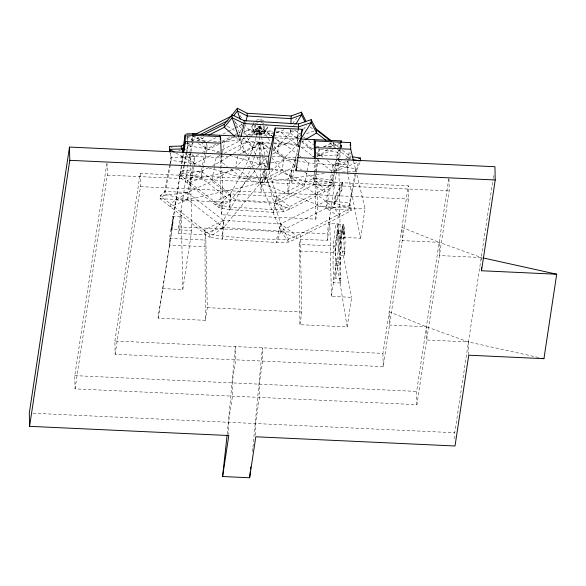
<?xml version="1.0" encoding="UTF-8"?>
<svg xmlns="http://www.w3.org/2000/svg" width="586" height="586" viewBox="0 0 586 586"><rect width="100%" height="100%" fill="white"/><g stroke="black" fill="none" stroke-linecap="round" stroke-linejoin="round"><path stroke-width="0.44" stroke-dasharray="2.93 2.2" d="M342.4 232.561L342.458 226.299L343.074 224.467L343.638 224.343C345.352 234.539 345.374 245.27 344.363 255.533L339.294 255.298L335.785 278.518L340.847 278.753C339.44 260.587 341.089 242.399 343.074 224.467M260.243 125.653L259.701 133.462L259.137 135.139L255.342 133.93L253.46 130.495L255.159 125.162L258.953 126.371L259.137 135.139L263.239 134.297L265.253 131.901L267.472 127.623L266.044 124.745M345 251.306L338.247 250.998L337.88 233.448A25.44 2.132 -87.4 0 0 335.067 229.404A25.44 2.132 -87.4 0 0 333.09 265.121L333.456 282.664L340.21 282.972C339.734 264.096 339.191 244.985 342.458 226.299M273.457 150.58L290.319 133.139L290.546 129.521M169.801 164.615L164.71 191.446L160.081 195.892L160.146 198.808L209.444 237.227L223.53 227.544L260.404 183.03L297.402 144.346L298.318 130.378M244.494 167.801L240.187 176.547L230.342 193.893L229.456 209.627L273.464 212.322L283.141 211.634L289.587 209.283L324.395 191.725L333.837 186.062L333.778 183.381L332.533 179.814L337.756 152.287L339.404 148.199M254.5 156.814L247.666 176.569L235.55 199.833L223.376 220.343L222.27 239.176L276.599 242.501L288.561 242.077L296.509 238.751L339.484 217.076L351.146 210.513L351.087 207.598L349.534 202.771L355.98 168.783L358.749 162.212M344.363 255.533L343.601 232.305L344.099 225.947M300.266 146.573L297.402 144.346L297.256 137.146L297.908 130.114M324.197 173.566L260.404 183.03L187.747 199.658L160.146 198.808L164.769 194.362L164.71 191.446L187.601 192.457L223.376 220.343L223.53 227.544L222.27 239.176L209.444 237.227L209.385 234.312L223.376 220.343L280.797 223.859L326.219 200.954L349.534 202.771L349.593 205.686L351.146 210.513L326.373 208.155L260.404 183.03L208.609 167.852M343.85 234.656L344.443 229.155M227.236 434.036L235.396 346.575L235.675 359.826L232.188 382.9L232.466 396.151L228.518 422.286L228.774 434.651M252.471 451.55L252.866 447.938M252.962 447.03L262.411 347.828L262.689 361.079L259.202 384.145L259.481 397.403L255.525 423.532L255.789 435.903M238.385 169.295L201.496 177.939L179.126 176.584L182.876 173.324L182.825 170.636L201.357 171.31L230.342 193.893L230.481 200.522L229.456 209.627L219.061 207.708L179.126 176.584L179.067 173.896L182.825 170.636L183.836 165.311M416.902 404.67L416.624 391.419L448.927 177.668L449.206 190.919L416.902 404.67L75.045 388.884L74.766 375.633L107.07 161.883M75.045 388.884L107.348 175.133L107.106 163.648M114.878 341.015L140.208 173.405L408.259 185.784L408.537 199.035L383.207 366.646L115.149 354.266L114.878 341.015L382.929 353.387L408.259 185.784M115.149 354.266L140.479 186.663L140.208 173.405M158.088 318.147L169.64 245.043L169.501 238.421L172.848 216.249L181.294 216.644L178.737 233.528L205.752 234.781L204.954 240.055L205.364 320.33L158.088 318.147L172.987 222.878L172.848 216.249M183.396 154.008L181.924 163.765L181.785 157.136L182.451 152.704M190.12 152.558L191.754 230.415L171.493 229.478L181.55 164.922M172.987 222.878L169.64 245.043L205.093 246.684M178.737 233.528L178.598 226.907L191.563 141.123M191.695 140.237L192.369 135.791M191.029 152.192L190.223 157.524L181.785 157.136M191.168 151.305L192.779 140.64L192.669 135.666M162.556 288.59L182.817 289.528L191.754 230.415M205.364 320.33L207.276 307.665L205.613 228.152M316.272 171.149L317.773 206.47L315.861 219.135L221.318 214.769L223.229 202.104L221.728 166.783M264.491 169.156L261.004 192.223L260.726 178.972L263.861 170.79M267.905 161.677L264.769 182.407L264.528 170.922M272.322 156.44L295.732 157.524L291.784 183.652L291.506 170.401L295.732 157.524L298.801 144.273M299.497 244.421L300.296 239.147L327.303 240.392L329.859 223.5L338.298 223.889L338.437 230.518L335.089 252.683L347.176 326.878L299.907 324.695L299.497 244.421L334.95 246.061L338.298 223.889M299.907 324.695L301.819 312.03L300.157 232.517M327.303 240.392L327.164 233.763L336.489 172.094M336.62 171.2L340.935 142.647M339.602 159.055L338.789 164.388L347.234 164.776L347.769 161.231M339.734 158.161L341.345 147.496L341.242 142.53M333.881 204.324L335.089 196.317L342.312 182.341L342.957 182.576L341.748 190.582L334.525 204.558L333.881 204.324L341.103 190.347L342.312 182.341M334.525 204.558L335.734 196.552L342.957 182.576M347.901 160.344L349.381 150.587M347.176 326.878L351.644 297.322L331.383 296.384L340.32 237.271L360.58 238.209L347.373 171.405L350.186 152.785M340.21 282.972L340.847 278.753M360.58 238.209L365.049 208.653L356.493 173.178M454.875 438.914L454.743 432.732L493.046 179.301M493.178 178.408L493.727 174.811M171.493 229.478L181.492 166.461M181.689 164.029L183.264 154.155M169.969 163.714L171.156 157.458L170.511 153.202M170.372 164.842L164.769 194.362L187.747 199.658L223.53 227.544L280.95 231.06L296.509 238.751L296.443 235.836L280.797 223.859L273.83 202.177L266.806 177.741L262.638 157.312M170.541 163.948L171.156 157.458L194.413 156.535L216.241 157.297L230.759 155.964M184.004 164.424L188.047 143.109L193.424 142.852L185.381 146.94M184.392 165.333L182.876 173.324L201.496 177.939L230.481 200.522L276.988 203.379L289.587 209.283L289.528 206.594L276.848 196.75L230.342 193.893L214.784 202.016L214.842 204.697L230.481 200.522L256.895 168.343M184.561 164.446L188.099 145.797L188.047 143.109M232.642 169.076L211.7 181.242L187.601 192.457L160.081 195.892L170.314 203.796L170.372 206.712L187.747 199.658L187.601 192.457L192.713 165.516M192.882 164.615L194.413 156.535L199.284 154.081M187.747 199.658L193.885 167.325M194.054 166.431L194.567 163.736L194.413 156.535L190.955 153.781M208.675 167.625L201.357 171.31L179.067 173.896L187.359 180.642L187.417 183.33L201.496 177.939L201.357 171.31L202.36 166.021M202.529 165.135L206.88 142.215L215.677 137.776M201.496 177.939L207.019 148.844L206.88 142.215M214.388 167.047L211.7 181.242L235.55 199.833L273.83 202.177L304.112 186.905L308.654 162.959L303.746 159.128M214.557 166.16L216.241 157.297L220.226 155.283M222.372 153.554L220.863 161.487L212.74 165.582M222.541 152.675L224.548 142.09L234.832 136.904M237.85 156.154L235.74 167.274L246.391 156.059M304.683 172.13L313.642 178.188L324.344 189.036L324.395 191.725L313.781 184.817L313.642 178.188L314.645 172.899M314.814 172.02L319.165 149.093L320.872 148.646M269.055 170.636L276.848 196.75L273.406 209.642L273.464 212.322L276.988 203.379L313.781 184.817L319.304 155.722L319.165 149.093L314.675 148.544M271.867 157.553C288.341 183.118 320.337 191.292 339.426 214.161L339.484 217.076L326.373 208.155L326.219 200.954L331.332 174.013M331.5 173.112L333.038 165.032L341.704 160.732M254.126 170.043L260.404 183.03L280.95 231.06L288.561 242.077L288.502 239.161L280.797 223.859L276.541 239.586L276.599 242.501L280.95 231.06L326.373 208.155L332.848 174.027M355.534 174.386L349.593 205.686L326.373 208.155M299.007 143.394L299.622 140.743M244.01 129.44L245.014 125.236M245.219 124.393L245.82 121.866M339.821 259.745L340.466 257.012M246.267 153.81L239.989 140.823L240.831 137.373M256.001 137.747L249.98 156.667L244.889 167.003M256.272 136.89L259.554 126.569L274.065 137.432M264.96 126.312L263.986 129.359L259.701 133.462L255.342 133.93L251.672 126.898L252.412 125.47M264.769 168.292L267.311 160.564M239.894 136.326L239.835 133.623L242.428 125.836M254.8 155.957L259.554 142.215L269.904 147.591M339.734 147.379L341.389 143.292L325.999 147.306M340.451 148.426L337.814 154.968L332.584 182.502L333.837 186.062L313.781 184.817L270.52 168.087M340.781 147.606L341.448 145.973L341.389 143.292M342.327 172.02L356.046 171.698L360.536 161.018M252.786 124.759L253.892 122.621L254.844 124.525M339.961 253.372L340.569 252.354M275.728 132.238L290.319 133.139L292.648 129.323M273.706 142.896L297.402 144.346L299.79 140.596M273.867 137.402L259.554 126.569L254.419 133.249L249.826 135.571M292.436 123.639L296.941 117.903M273.127 148.536L284.803 144.368L297.256 137.146L300.596 132.956M303.38 129.462L306.72 125.265M257.474 167.647L266.586 157.685M253.943 124.188L251.672 126.898L253.46 130.495L258.822 132.202L264.63 131.015L267.472 127.623L265.868 124.635M250.229 137.512L240.319 149.137L232.84 153.884M250.815 136.831L259.554 126.569L267.582 137.542M247.021 155.4L259.554 142.215L269.267 148.485M230.342 193.893L219.003 205.019L219.061 207.708L230.481 200.522M267.949 152.675L259.554 142.215L253.152 147.665L241.198 153.693M316.623 156.11L319.304 155.722L327.684 149.269M330.475 147.115L333.273 144.969L341.448 145.973L338.986 147.057M334.621 171.156L348.282 160.96M244.333 137.827L242.157 139.439L221.896 142.112M247.233 135.688L259.554 126.569L265.312 156.726M201.357 171.31L187.359 180.642L219.003 205.019L229.397 206.939L273.406 209.642L283.089 208.946L289.528 206.594L324.344 189.036L333.778 183.381L313.642 178.188L276.848 196.75L276.988 203.379L283.141 211.634L283.089 208.946L276.848 196.75M187.601 192.457L170.314 203.796L209.385 234.312C235.513 237.953 262.125 239.703 288.502 239.161C309.884 229.793 330.672 218.93 351.087 207.598L326.219 200.954M232.085 154.36L220.863 161.487L227.309 166.512M300.926 141.402L290.319 133.139L294.978 130.275M238.78 154.836L259.554 142.215L262.455 156.425M297.402 144.346L298.941 143.438M302.01 141.614L303.541 140.706M223.376 220.343L204.17 230.181L204.228 233.096L223.53 227.544M283.968 129.653L280.079 131.623L275.002 132.912M186.136 143.614L187.754 142.794M191.812 140.75L199.108 137.073M196.735 141.211L204.844 137.124M222.878 134.143L227.676 131.725M228.474 131.323L234.078 128.495M234.876 128.092L242.069 124.459M187.476 141.563L188.099 145.797L207.019 148.844L215.816 144.405M222.219 141.175L230.217 137.146M235.015 134.721L238.209 133.11M239.015 132.707L240.612 131.901M202.529 152.448L218.746 144.266M221.991 142.625L233.345 136.897M243.534 132.517L249.072 129.718L272.783 131.176M245.226 137.893L242.157 139.439L240.319 149.137L246.53 153.979M170.05 152.712L171.215 160.374L194.567 163.736L212.41 154.733M216.468 152.69L221.332 150.236M222.145 149.826L239.989 140.823L270.065 142.669M224.211 153.276L246.523 142.024L270.219 143.475M272.38 154.133L277.749 151.43L279.588 141.731L274.753 137.966M294.926 166.475L271.193 178.452L240.187 176.547L230.884 169.295M345.645 158.777L350.377 156.433L350.421 158.623M323.846 146.822L333.214 142.281L333.273 144.969L330.387 142.713M316.477 153.517L319.304 155.722L333.244 149.584M334.84 171.552L358.053 162.036M273.559 135.696L297.256 137.146L299.768 136.216M306.471 133.747L314.008 130.971M293.469 125.331L295.11 124.737M274.153 133.125L269.926 134.201L254.419 133.249L249.072 129.718L244.875 125.001M297.314 160.718L308.654 162.959L333.038 165.032L348.084 161.231M247.167 167.237L260.345 164.146L270.168 162.74M342.847 231.221L343.257 231.133L343.638 224.343L336.884 224.035M255.906 120.225L260.008 119.383L263.803 120.591L261.188 120.87M255.342 123.338L258.66 122.664M258.953 126.371L260.594 126.034M271.062 162.615L296.97 158.916M312.155 156.748L315.729 156.235M313.781 184.817L332.584 182.502L332.533 179.814L313.642 178.188M319.304 155.722L337.814 154.968L337.756 152.287L319.165 149.093M187.352 140.721L186.729 136.494L196.288 136.567L200.463 141.343M275.105 137.82L299.651 138.955M197.277 140.845L208.982 141.387M213.487 141.592L219.787 141.885M316.132 146.332L319.736 146.5M323.333 146.668L335.939 147.247M339.543 147.416L341.345 147.496M269.897 169.405L295.146 170.57M107.348 175.133L449.206 190.919M140.479 186.663L408.537 199.035M175.961 199.921L223.229 202.104M317.773 206.47L365.049 208.653M338.195 230.899L343.257 231.133L343.601 232.305M337.88 233.448L344.634 233.763L343.997 238.334L338.935 238.099L338.781 234.422A18.598 1.553 -87.4 0 0 336.869 234.832A18.598 1.553 -87.4 0 0 335.404 256.785L335.785 278.518M178.598 226.907L327.164 233.763M169.501 238.421L204.954 240.055M481.223 257.503L439.434 255.569L439.156 242.318L401.981 227.361L402.252 240.619L439.156 242.318L481.223 257.503L481.318 261.92M299.636 251.05L335.089 252.683L334.95 246.061M335.426 261.319L340.488 261.554L339.843 265.429L333.09 265.121M207.276 307.665L301.819 312.03M74.766 375.633L416.624 391.419M32.955 413.255L454.743 432.732M276.431 131.396L280.079 131.623L299.402 146.683L313.774 148.434M274.819 132.187L243.813 130.282L246.962 136.736M243.483 133.85L272.644 135.637M273.867 143.695L284.803 144.368L298.831 155.305M271.384 148.778L253.152 147.665L246.523 142.024L243.183 137.82M251.804 156.777L265.48 157.612L268.102 167.164M337.756 142.845L339.572 143.065M327.31 160.571L333.038 165.032L355.98 168.783L356.046 171.698M296.435 160.542L284.217 158.132L273.01 150.895M538.607 357.497L468.463 341.953L426.396 326.768L389.214 311.811L389.492 325.062L426.396 326.768L426.667 340.019L468.463 341.953L468.741 355.204M298.538 146.463L279.588 141.731L274.578 137.944M198.434 143.614L207.019 148.844L220.131 152.609M229.749 155.363L260.345 164.146L269.677 167.757M175.793 152.917L194.567 163.736L200.712 165.538M261.085 122.562L264.916 123.785M341.103 190.347L341.748 190.582M335.089 196.317L335.734 196.552M169.471 146.397L173.632 148.09M178.62 150.111L180.283 150.792M187.762 153.832L194.413 156.535M192.567 136.26L205.195 141.512M227.361 126.239L235.162 130.854M186.729 136.494L193.754 140.765M295.718 166.08L301.695 170.116M333.09 142.962L338.855 147.452M342.451 150.258L350.377 156.433M310.177 126.964L313.788 129.777M329.552 143.065L334.591 146.998M337.47 149.247L350.435 159.348M295.132 130.363L300.076 134.216M303.614 136.978L305.731 138.626M308.558 140.83L313.51 144.691M297.256 137.146L300.83 139.937M301.548 140.494L313.715 149.972M316.579 152.206L323.018 157.224M301.629 141.951L313.649 151.32M300.984 147.137L313.862 157.173M317.444 159.963L333.185 172.233L333.038 165.032M299.534 155.847L300.94 156.945M272.995 149.386L284.217 158.132L281.947 170.108L266.806 177.741L247.666 176.569L238.546 169.457M200.493 137.219L205.459 141.101M185.418 149.371L188.187 151.576M295.029 165.516L277.749 151.43L273.999 146.31M235.213 136.714L239.989 140.823L239.908 137.227M235.118 122.569L241.806 128.502M185.542 153.679L194.567 163.736M201.057 142.024L207.019 148.844M268.117 138.267L270.791 141.922M340.254 246.735L340.788 247.504M247.351 137.542L256.404 156.081M256.8 156.894L261.759 167.486M247.841 157.055L253.731 169.229M263.18 170.826L276.988 203.379M234.429 120.548L239.835 133.623M240.355 115.545L241.351 117.976M238.531 136.553L239.989 140.823M241.593 123.551L242.421 126.078M263.055 125.529L264.63 131.015L263.239 134.297L254.075 131.389L256.089 128.993L260.191 128.151L263.986 129.359L265.253 131.901L259.701 133.462L256.089 128.993L254.961 125.074M353.505 160.762L356.281 172.291M338.437 230.518L351.644 297.322M340.678 240.297L341.096 242.802M187.051 136.348L187.923 142.266M260.008 119.383L260.162 120.855M341.213 234.495L341.492 238.553M315.766 159.37L316.235 170.24M221.23 155.004L221.691 165.875M382.929 353.387L383.207 366.646M347.234 164.776L347.373 171.405M341.821 229.719L341.931 235.067M338.657 157.759L340.32 237.271M338.935 238.099L339.294 255.298M329.72 216.879L331.383 296.384M314.616 159.919L315.861 219.135M295.732 157.524L295.893 165.472M290.253 129.821L290.319 133.139M280.797 223.859L280.95 231.06M259.554 126.569L260.14 154.308M260.155 155.202L260.345 164.146M259.554 142.215L260.081 167.611M260.103 168.519L260.404 183.03M220.072 155.554L221.318 214.769M181.155 210.015L182.817 289.528M291.506 170.401L288.019 193.475L287.741 180.224L291.506 170.401"/><path stroke-width="0.88" d="M290.89 124.093L291.176 115.984L301.453 112.168L305.789 120.906M298.369 129.506L298.479 123.968L311.173 119.676L316.521 130.048L330.211 140.713M483.003 257.899L556.7 274.226L543.94 358.676L468.741 355.204L455.022 445.983L255.804 436.782L249.614 477.766L222.599 476.513L227.134 434.937M249.614 477.766L250.303 471.437M250.5 469.628L250.793 466.917M297.556 157.605L494.943 166.717L495.221 179.975L296.011 170.775L302.281 129.264L275.266 128.019L268.718 156.272L69.5 147.071L29.3 413.086L29.578 426.337L228.796 435.537L222.599 476.513M29.578 426.337L69.778 160.322L69.5 147.071M182.451 152.704L185.132 134.97L220.585 136.604L221.186 154.103M183.799 151.349L185.271 141.592L185.132 134.97M192.369 135.791L192.64 134.011L273.288 137.732M220.19 139.248L220.585 136.604M69.778 160.322L268.996 169.522L275.266 128.019M314.33 146.251L315.129 140.97L350.582 142.61L350.721 149.232L353.285 159.875M340.935 142.647L341.206 140.874L300.559 138.992M350.179 145.269L350.582 142.61M556.7 274.226L481.502 270.754L495.221 179.975M183.55 152.36L185.271 141.592L220.724 143.233M300.845 135.447L302.281 129.264M246.025 121.024L247.226 115.969L247.167 113.288L237.367 108.234L231.045 116.328L196.237 133.886L186.678 133.806M241.044 136.509L244.215 123.551L244.15 120.635L232.056 114.827L224.248 124.393L203.159 135.029M295.915 123.99L301.512 114.849L301.453 112.168M300.743 139.094L311.239 122.591L311.173 119.676M233.741 115.64L237.425 110.922L237.367 108.234M305.079 139.79L316.579 132.963L316.521 130.048M200.339 134.531L227.866 120.643M169.925 151.862L169.471 146.397L181.264 146.068L183.704 144.845M183.762 147.76L181.33 148.983L169.537 149.313L174.225 152.016M208.902 135.08L224.306 127.309L232.122 117.742L232.056 114.827M358.705 158.55L360.478 158.103L360.536 161.018M315.129 140.97L315.268 147.599L350.721 149.232M247.167 113.288L291.176 115.984M244.15 120.635L298.479 123.968M352.061 156.711L360.478 158.103M352.962 159.766L359.694 160.879M542.16 358.28L543.94 358.676M315.173 128.224L331.771 141.16M325.948 140.259L316.579 132.963L311.239 122.591L298.545 126.884L244.215 123.551L232.122 117.742L238.531 136.553M234.532 136.12L224.306 127.309L224.248 124.393M183.132 150.998L181.33 148.983L181.264 146.068M305.057 122.005L301.512 114.849L291.235 118.665L247.226 115.969L237.425 110.922L240.201 119.339M169.991 149.796L170.248 151.503M315.268 147.599L315.729 158.469M481.428 267.216L481.502 270.754M341.206 140.874L341.242 142.53M314.191 139.622L314.579 158.095M295.974 169.002L296.011 170.775M268.718 156.272L268.996 169.522M219.647 135.256L219.684 136.912M192.64 134.011L192.669 135.666"/></g></svg>
